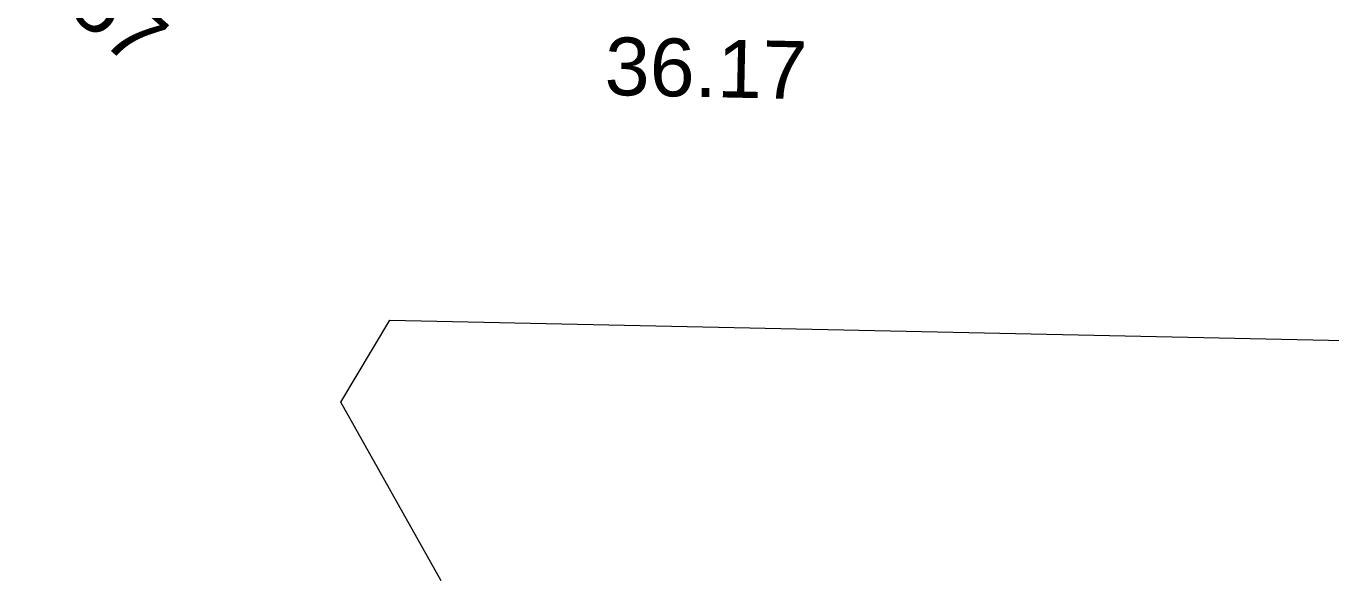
# Model space of a CAD drawing. Header units: centimetres. Extents: x 63871 to 181827, y -95930 to 42199.
# Drawn here: x 166835 to 170893, y -34488 to -32763 of the extents above; entities that cross this region are included whole.
import ezdxf

# ---------------------------------------------------------------- set-up
doc = ezdxf.new("R2010")
doc.units = ezdxf.units.CM
doc.layers.add('03_PARSEL_ALN_YENI', color=40, linetype='Continuous', lineweight=0)
doc.layers.add('ROL_CEPHE', color=1, linetype='Continuous', lineweight=0)
doc.styles.get("Standard").update_dxf_attribs({"font": 'Arial.ttf'})

msp = doc.modelspace()

# ---------------------------------------------------------------- linework, layer by layer
at = {"layer": '03_PARSEL_ALN_YENI'}
for p, q in [((167813.2, -33932.4), (167966.2, -33677.4)), ((167966.2, -33677.4), (172965.1, -33783.4)), ((168125.9, -34487.9), (167813.2, -33932.4))]:
    msp.add_line(p, q, dxfattribs=at)
at = {"layer": '03_PARSEL_ALN_YENI', "lineweight": 0}
for p, q in [((167813.2, -33932.4), (167966.2, -33677.4)), ((167966.2, -33677.4), (172965.1, -33783.4)), ((168125.9, -34487.9), (167813.2, -33932.4))]:
    msp.add_line(p, q, dxfattribs=at)

# ---------------------------------------------------------------- texts
at = {"layer": 'ROL_CEPHE', "lineweight": 0}
for s, rotation, p in [('4.57', 318.4605, (166803.3, -32578.4)), ('36.17', 358.7887, (168633, -32976.6))]:
    msp.add_text(s, height=180, rotation=rotation, dxfattribs=at).set_placement(p)

doc.saveas('drawing.dxf')
